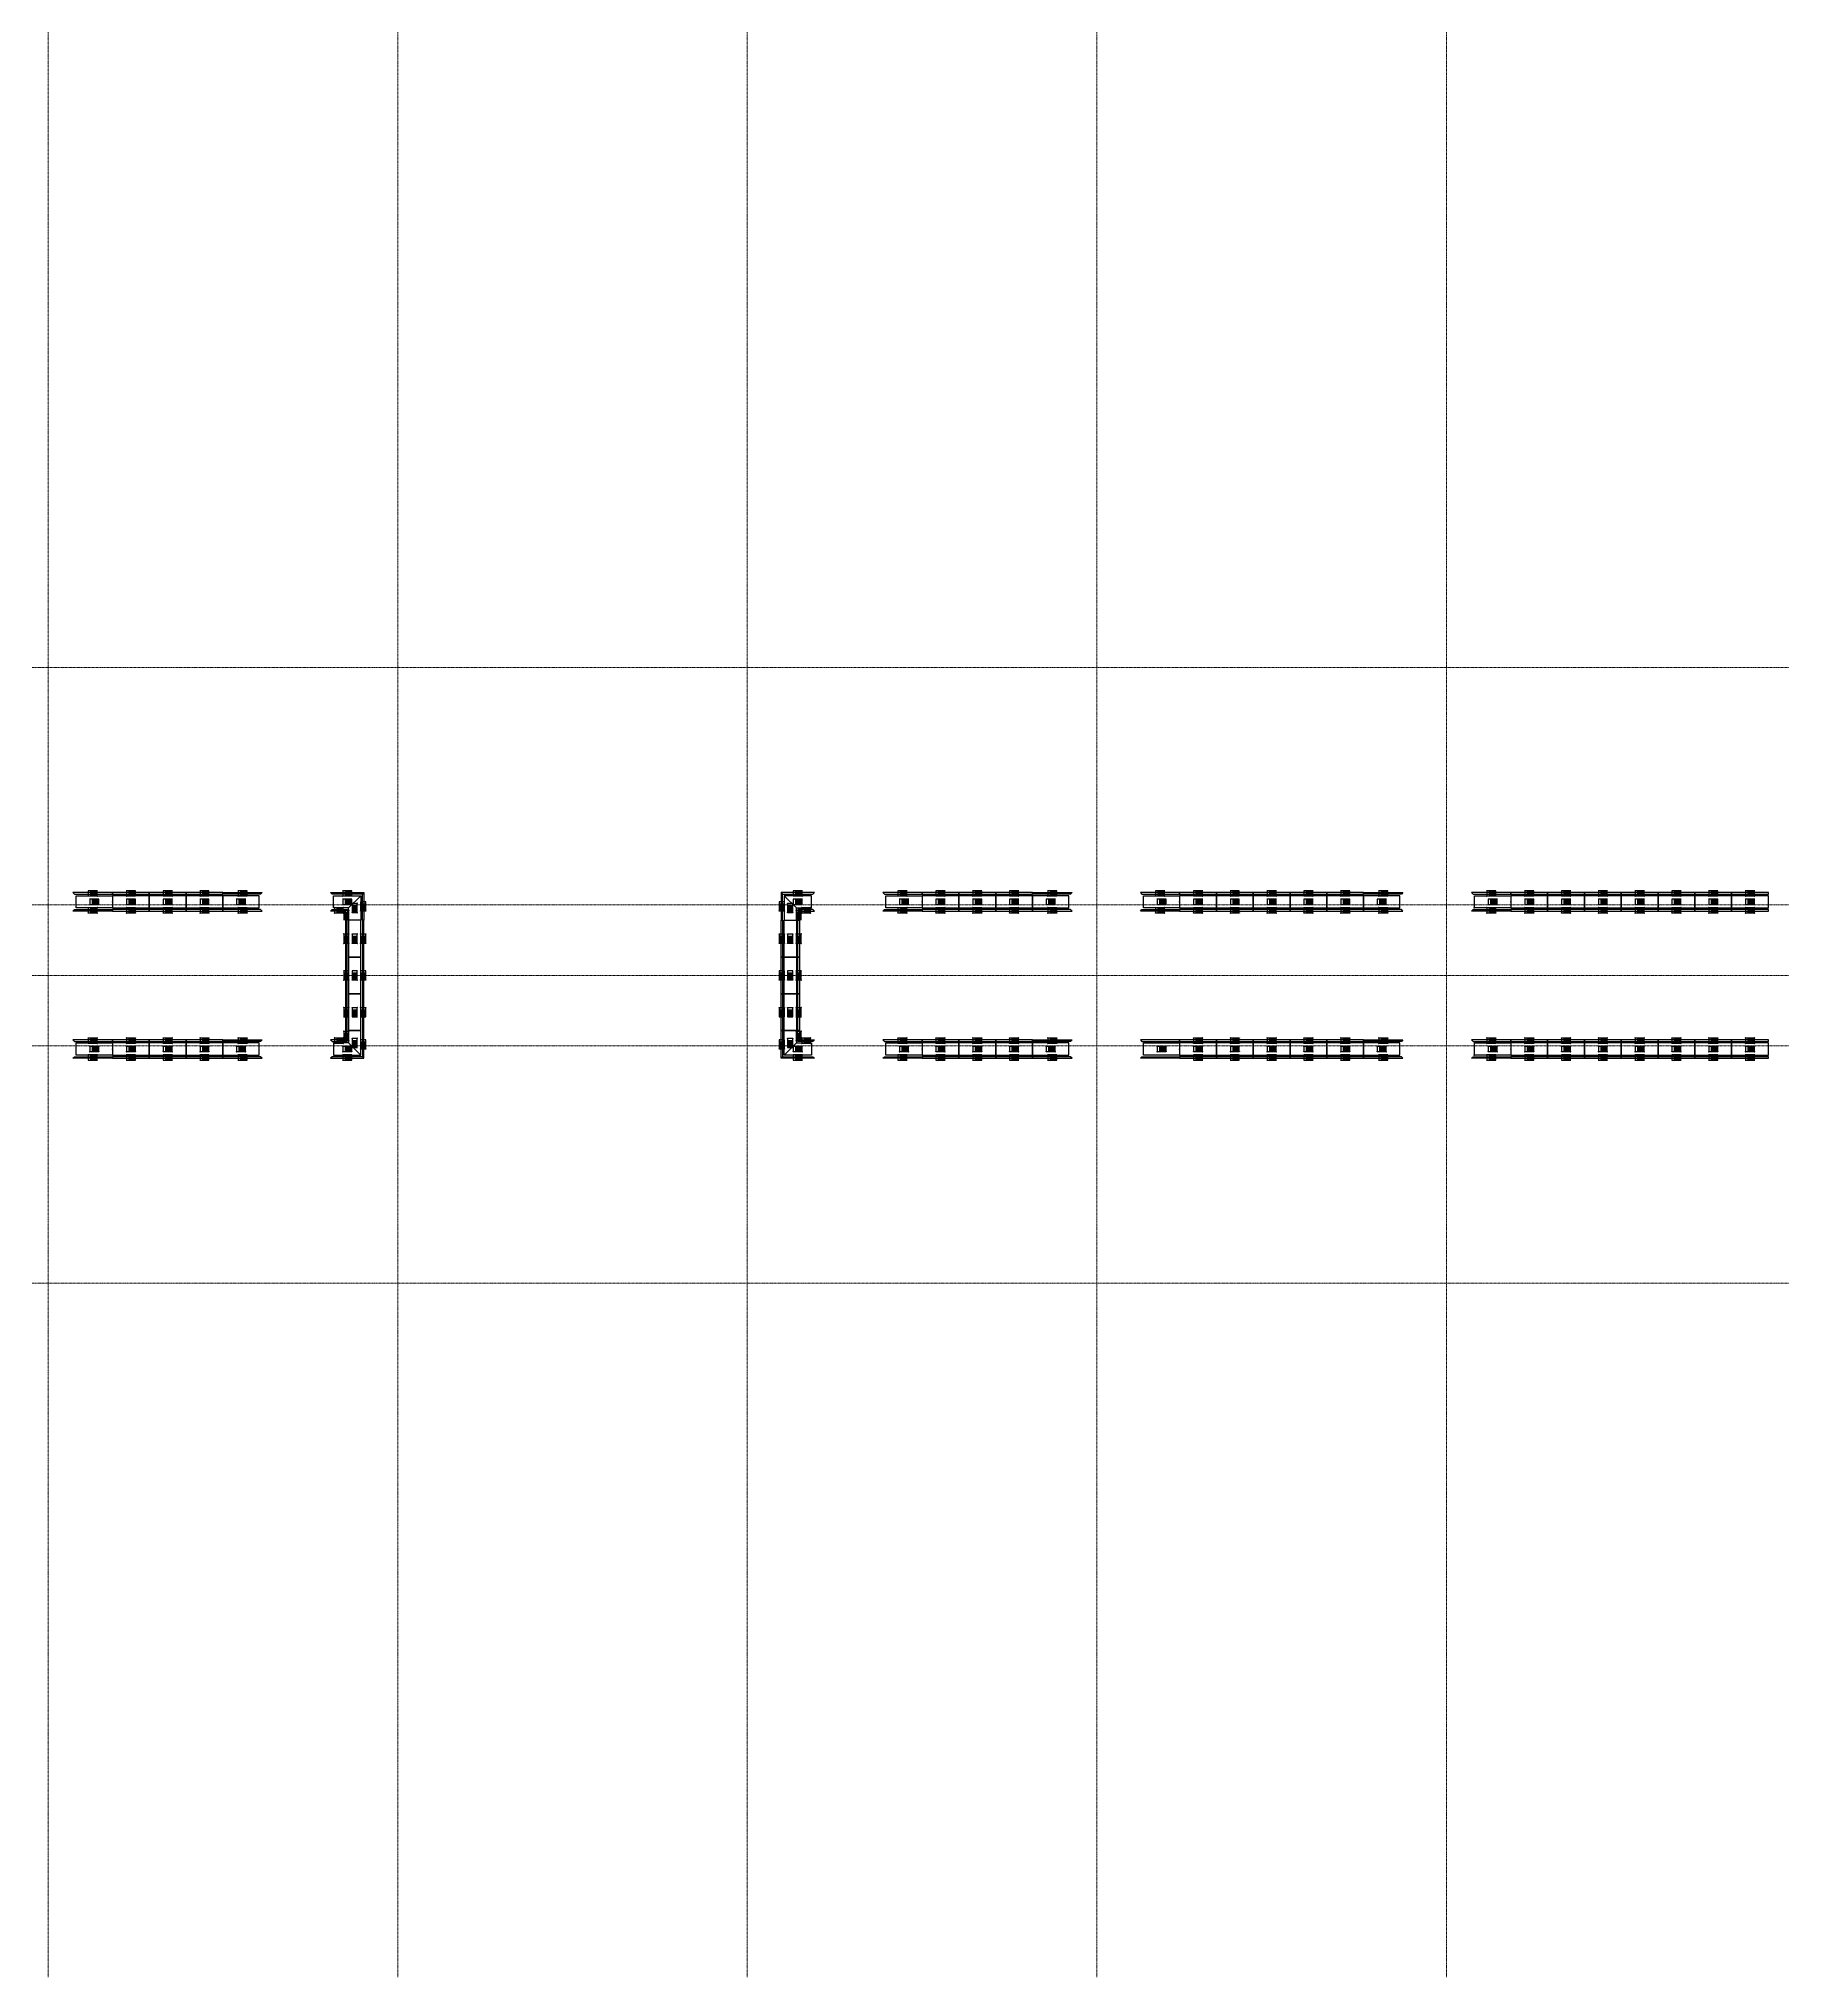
# Model space of a CAD drawing. Header units: millimetres. Extents: x -70132 to 394080, y -1879526 to 121974.
# Drawn here: x 143972 to 200827, y -7035 to 56186 of the extents above; entities that cross this region are included whole.
import ezdxf
from ezdxf.enums import TextEntityAlignment as Align

# ---------------------------------------------------------------- set-up
doc = ezdxf.new("R2010")
doc.units = ezdxf.units.MM
doc.linetypes.add('DPA_Grid _ Level 100', pattern=[10, 5.5, -1.6, 1.3, -1.6])
for name, color, linetype in [('009 - AHP_06_DATA_TEXT', 3, 'Continuous'), ('009 - AHP_06_PANEL_MAIN_COLOR_1', 3, 'Continuous'), ('009 - AHP_06_PANEL_SYMBOL_', 251, 'Continuous'), ('C0x_300HK_CODE_DEF_SUB', 250, 'Continuous')]:
    doc.layers.add(name, color=color, linetype=linetype)
doc.layers.add('S-GRID', color=251, linetype='Continuous', lineweight=9)
doc.styles.add('Arial', font='arial.ttf', dxfattribs={"height": 1500})
doc.styles.get("Standard").update_dxf_attribs({"font": 'arial.ttf'})

# ---------------------------------------------------------------- blocks, each defined once
blk = doc.blocks.new('*U138')
at = {"layer": '009 - AHP_06_PANEL_MAIN_COLOR_1'}
blk.add_lwpolyline([(0, -200), (1190, -200), (1190, 200), (0, 200)], close=True, dxfattribs=at)
at = {"layer": '009 - AHP_06_PANEL_SYMBOL_'}
blk.add_point((0, 0), dxfattribs=at)
blk = doc.blocks.new('*U161')
at = {"layer": '009 - AHP_06_PANEL_MAIN_COLOR_1'}
blk.add_lwpolyline([(1240, 0), (0, 0), (0, -50), (1290, -50), (1240, 0)], dxfattribs=at)
blk = doc.blocks.new('*U160')
at = {"layer": '009 - AHP_06_PANEL_MAIN_COLOR_1'}
blk.add_lwpolyline([(1240, 0), (0, 0), (0, 50), (1290, 50), (1240, 0)], dxfattribs=at)
blk = doc.blocks.new('*U137')
at = {"layer": '009 - AHP_06_PANEL_MAIN_COLOR_1'}
blk.add_lwpolyline([(0, -200), (1180, -200), (1180, 200), (0, 200)], close=True, dxfattribs=at)
at = {"layer": '009 - AHP_06_PANEL_SYMBOL_'}
blk.add_point((0, 0), dxfattribs=at)
blk = doc.blocks.new('*U158')
at = {"layer": '009 - AHP_06_PANEL_MAIN_COLOR_1'}
blk.add_lwpolyline([(1230, 0), (0, 0), (0, -50), (1280, -50), (1230, 0)], dxfattribs=at)
blk = doc.blocks.new('*U159')
at = {"layer": '009 - AHP_06_PANEL_MAIN_COLOR_1'}
blk.add_lwpolyline([(1230, 0), (0, 0), (0, 50), (1280, 50), (1230, 0)], dxfattribs=at)
blk = doc.blocks.new('*U162')
blk.add_point((0, 0))
at = {"layer": '009 - AHP_06_PANEL_MAIN_COLOR_1'}
blk.add_lwpolyline([(-600, -25), (600, -25), (600, 25), (-600, 25)], close=True, dxfattribs=at)
blk = doc.blocks.new('*U163')
blk.add_point((0, 0))
at = {"layer": '009 - AHP_06_PANEL_MAIN_COLOR_1'}
blk.add_lwpolyline([(-600, -200), (600, -200), (600, 200), (-600, 200)], close=True, dxfattribs=at)
blk = doc.blocks.new('*U167')
at = {"layer": '009 - AHP_06_PANEL_MAIN_COLOR_1'}
blk.add_lwpolyline([(0, -200), (1200, -200), (1200, 200), (0, 200)], close=True, dxfattribs=at)
at = {"layer": '009 - AHP_06_PANEL_SYMBOL_'}
blk.add_point((0, 0), dxfattribs=at)
blk = doc.blocks.new('*U166')
at = {"layer": '009 - AHP_06_PANEL_MAIN_COLOR_1'}
blk.add_lwpolyline([(0, -25), (1200, -25), (1200, 25), (0, 25)], close=True, dxfattribs=at)
at = {"layer": '009 - AHP_06_PANEL_SYMBOL_'}
blk.add_point((0, 0), dxfattribs=at)
blk = doc.blocks.new('A$C6ec4f5d1')
at = {"layer": 'S-GRID', "linetype": 'DPA_Grid _ Level 100'}
for p, q in [((-10300, -29972.2), (-10300, 79507.3)), ((1100, -29972.2), (1100, 79507.3)), ((12500, -29972.2), (12500, 79507.3)), ((23900, -29972.2), (23900, 79507.3)), ((35300, -29972.2), (35300, 79507.3)), ((176116, 12740), (-188692, 12740)), ((176116, 5000), (-182342, 5000)), ((176116, 2700), (-188692, 2700)), ((176116, 400), (-182342, 400)), ((176116, -7340), (-188692, -7340))]:
    blk.add_line(p, q, dxfattribs=at)
blk = doc.blocks.new('000_CKST-FAMELINE_CEILING06_CODE_PANEL')
at = {"layer": 'C0x_300HK_CODE_DEF_SUB', "color": 0}
for points in [[(-3000, 4885), (-2775, 4885), (-2775, 5110), (-3000, 5110)], [(-2775, 1435), (2775, 1435), (2775, 4885), (-2775, 4885)], [(-2775, 1885), (2775, 1885), (2775, 2335), (-2775, 2335)], [(-2775, 1435), (2775, 1435), (2775, 1885), (-2775, 1885)], [(-2775, 985), (2775, 985), (2775, 1435), (-2775, 1435)], [(-2775, 535), (2775, 535), (2775, 985), (-2775, 985)], [(-2775, 85), (2775, 85), (2775, 535), (-2775, 535)], [(-2775, -365), (2775, -365), (2775, 85), (-2775, 85)], [(2775, 4885), (3000, 4885), (3000, 5110), (2775, 5110)], [(-3000, -5110), (-2775, -5110), (-2775, -4885), (-3000, -4885)], [(-2775, -815), (2775, -815), (2775, -365), (-2775, -365)], [(-2775, -1265), (2775, -1265), (2775, -815), (-2775, -815)], [(-2775, -1715), (2775, -1715), (2775, -1265), (-2775, -1265)], [(-2775, -2165), (2775, -2165), (2775, -1715), (-2775, -1715)], [(-2775, -2615), (2775, -2615), (2775, -2165), (-2775, -2165)], [(-2775, -3065), (2775, -3065), (2775, -2615), (-2775, -2615)], [(-2775, -3515), (2775, -3515), (2775, -3065), (-2775, -3065)], [(-2775, -3965), (2775, -3965), (2775, -3515), (-2775, -3515)], [(-2775, -4415), (2775, -4415), (2775, -3965), (-2775, -3965)], [(-2775, -4865), (2775, -4865), (2775, -4415), (-2775, -4415)], [(2775, -5110), (3000, -5110), (3000, -4885), (2775, -4885)]]:
    blk.add_lwpolyline(points, close=True, dxfattribs=at)
at = {"layer": 'C0x_300HK_CODE_DEF_SUB', "color": 0, "style": 'Arial'}
for s, p in [('panel_code_name', (-2625, 4580)), ('panel_matt_type', (-2625, 2030)), ('panel_no', (-2625, 1580)), ('panel_name', (-2625, 1130)), ('panel_length', (-2625, 680)), ('panel_length_1', (-2625, 230)), ('panel_length_2', (-2625, -220)), (':', (17, 4580)), (':', (17, 2030)), (':', (17, 1580)), (':', (17, 1130)), (':', (17, 680)), (':', (17, 211)), ('panel_width', (-2625, -670)), ('panel_width_2', (-2625, -1120)), ('panel_width_3', (-2625, -1570)), ('panel_color', (-2625, -2020)), ('panel_shape', (-2625, -2470)), ('panel_add-on', (-2625, -2920)), ('panel_date-create', (-2625, -3370)), ('panel_station', (-2625, -3820)), ('panel_level', (-2625, -4270)), ('panel_zone', (-2625, -4720)), (':', (17, -220)), (':', (17, -670)), (':', (17, -1120)), (':', (17, -1570)), (':', (17, -2020)), (':', (17, -2470)), (':', (17, -2920)), (':', (17, -3370)), (':', (17, -3820)), (':', (17, -4270)), (':', (17, -4720))]:
    blk.add_text(s, height=225, dxfattribs=at).set_placement(p)
at = {"layer": 'C0x_300HK_CODE_DEF_SUB', "color": 0, "lineweight": 30, "flags": 104}
blk.add_attdef('panel_code_name', text='', height=225, dxfattribs=at).set_placement((179, 4805), align=Align.TOP_LEFT)
at = {"layer": 'C0x_300HK_CODE_DEF_SUB', "color": 0, "style": 'Arial'}
for tag, p in [('panel_matt_type', (179, 2030)), ('panel_no', (179, 1580)), ('panel_name', (179, 1130)), ('panel_length', (179, 680)), ('panel_length_2', (179, 230)), ('panel_length_3', (179, -220)), ('panel_width', (179, -670)), ('panel_width_2', (179, -1120)), ('panel_width_3', (179, -1570)), ('panel_color', (179, -2020)), ('panel_shape', (179, -2470)), ('panel_add-on', (179, -2920)), ('panel_date-create', (179, -3370)), ('panel_station', (179, -3820)), ('panel_level', (179, -4270)), ('panel_zone', (179, -4720))]:
    blk.add_attdef(tag, p, '', height=225, dxfattribs=at)
blk = doc.blocks.new('Drawing1_20261102-145208_PP17_C06_DATA_STD_LENGTH')
at = {"layer": '009 - AHP_06_DATA_TEXT', "xscale": 0.03000000000000001, "yscale": 0.03000000000000001, "zscale": 0.03000000000000001}
for p, values in [((-2400, -12905), {'panel_matt_type': 'C06_STD-LENGTH', 'panel_length': '1190', 'panel_width': '400'}), ((2400, -12905), {'panel_matt_type': 'C06_STD-LENGTH', 'panel_length': '1190', 'panel_width': '400'}), ((-2675, -14100), {'panel_matt_type': 'C06_STD-LENGTH', 'panel_length': '1200', 'panel_width': '50'}), ((-2400, -14100), {'panel_matt_type': 'C06_STD-LENGTH', 'panel_length': '1200', 'panel_width': '400'}), ((-2125, -14100), {'panel_matt_type': 'C06_STD-LENGTH', 'panel_length': '1200', 'panel_width': '50'}), ((2125, -14100), {'panel_matt_type': 'C06_STD-LENGTH', 'panel_length': '1200', 'panel_width': '50'}), ((2400, -14100), {'panel_matt_type': 'C06_STD-LENGTH', 'panel_length': '1200', 'panel_width': '400'}), ((2675, -14100), {'panel_matt_type': 'C06_STD-LENGTH', 'panel_length': '1200', 'panel_width': '50'}), ((-2675, -15300), {'panel_matt_type': 'C06_STD-LENGTH', 'panel_length': '1200', 'panel_width': '50'}), ((-2400, -15300), {'panel_matt_type': 'C06_STD-LENGTH', 'panel_length': '1200', 'panel_width': '400'}), ((-2125, -15300), {'panel_matt_type': 'C06_STD-LENGTH', 'panel_length': '1200', 'panel_width': '50'}), ((2125, -15300), {'panel_matt_type': 'C06_STD-LENGTH', 'panel_length': '1200', 'panel_width': '50'}), ((2400, -15300), {'panel_matt_type': 'C06_STD-LENGTH', 'panel_length': '1200', 'panel_width': '400'}), ((2675, -15300), {'panel_matt_type': 'C06_STD-LENGTH', 'panel_length': '1200', 'panel_width': '50'}), ((-2675, -16500), {'panel_matt_type': 'C06_STD-LENGTH', 'panel_length': '1200', 'panel_width': '50'}), ((-2400, -16500), {'panel_matt_type': 'C06_STD-LENGTH', 'panel_length': '1200', 'panel_width': '400'}), ((-2125, -16500), {'panel_matt_type': 'C06_STD-LENGTH', 'panel_length': '1200', 'panel_width': '50'}), ((2125, -16500), {'panel_matt_type': 'C06_STD-LENGTH', 'panel_length': '1200', 'panel_width': '50'}), ((2400, -16500), {'panel_matt_type': 'C06_STD-LENGTH', 'panel_length': '1200', 'panel_width': '400'}), ((2675, -16500), {'panel_matt_type': 'C06_STD-LENGTH', 'panel_length': '1200', 'panel_width': '50'}), ((-2400, -17690), {'panel_matt_type': 'C06_STD-LENGTH', 'panel_length': '1180', 'panel_width': '400'}), ((2400, -17690), {'panel_matt_type': 'C06_STD-LENGTH', 'panel_length': '1180', 'panel_width': '400'}), ((-2400, -39310), {'panel_matt_type': 'C06_STD-LENGTH', 'panel_length': '1180', 'panel_width': '400'}), ((2400, -39310), {'panel_matt_type': 'C06_STD-LENGTH', 'panel_length': '1180', 'panel_width': '400'}), ((-2675, -40500), {'panel_matt_type': 'C06_STD-LENGTH', 'panel_length': '1200', 'panel_width': '50'}), ((-2400, -40500), {'panel_matt_type': 'C06_STD-LENGTH', 'panel_length': '1200', 'panel_width': '400'}), ((-2125, -40500), {'panel_matt_type': 'C06_STD-LENGTH', 'panel_length': '1200', 'panel_width': '50'}), ((2125, -40500), {'panel_matt_type': 'C06_STD-LENGTH', 'panel_length': '1200', 'panel_width': '50'}), ((2400, -40500), {'panel_matt_type': 'C06_STD-LENGTH', 'panel_length': '1200', 'panel_width': '400'}), ((2675, -40500), {'panel_matt_type': 'C06_STD-LENGTH', 'panel_length': '1200', 'panel_width': '50'}), ((-2675, -41700), {'panel_matt_type': 'C06_STD-LENGTH', 'panel_length': '1200', 'panel_width': '50'}), ((-2400, -41700), {'panel_matt_type': 'C06_STD-LENGTH', 'panel_length': '1200', 'panel_width': '400'}), ((-2125, -41700), {'panel_matt_type': 'C06_STD-LENGTH', 'panel_length': '1200', 'panel_width': '50'}), ((2125, -41700), {'panel_matt_type': 'C06_STD-LENGTH', 'panel_length': '1200', 'panel_width': '50'}), ((2400, -41700), {'panel_matt_type': 'C06_STD-LENGTH', 'panel_length': '1200', 'panel_width': '400'}), ((2675, -41700), {'panel_matt_type': 'C06_STD-LENGTH', 'panel_length': '1200', 'panel_width': '50'}), ((-2675, -42900), {'panel_matt_type': 'C06_STD-LENGTH', 'panel_length': '1200', 'panel_width': '50'}), ((-2400, -42900), {'panel_matt_type': 'C06_STD-LENGTH', 'panel_length': '1200', 'panel_width': '400'}), ((-2125, -42900), {'panel_matt_type': 'C06_STD-LENGTH', 'panel_length': '1200', 'panel_width': '50'}), ((2125, -42900), {'panel_matt_type': 'C06_STD-LENGTH', 'panel_length': '1200', 'panel_width': '50'}), ((2400, -42900), {'panel_matt_type': 'C06_STD-LENGTH', 'panel_length': '1200', 'panel_width': '400'}), ((2675, -42900), {'panel_matt_type': 'C06_STD-LENGTH', 'panel_length': '1200', 'panel_width': '50'}), ((-2400, -44095), {'panel_matt_type': 'C06_STD-LENGTH', 'panel_length': '1190', 'panel_width': '400'}), ((2400, -44095), {'panel_matt_type': 'C06_STD-LENGTH', 'panel_length': '1190', 'panel_width': '400'}), ((-2400, -47710), {'panel_matt_type': 'C06_STD-LENGTH', 'panel_length': '1180', 'panel_width': '400'}), ((2400, -47710), {'panel_matt_type': 'C06_STD-LENGTH', 'panel_length': '1180', 'panel_width': '400'}), ((-2675, -48900), {'panel_matt_type': 'C06_STD-LENGTH', 'panel_length': '1200', 'panel_width': '50'}), ((-2400, -48900), {'panel_matt_type': 'C06_STD-LENGTH', 'panel_length': '1200', 'panel_width': '400'}), ((-2125, -48900), {'panel_matt_type': 'C06_STD-LENGTH', 'panel_length': '1200', 'panel_width': '50'}), ((2125, -48900), {'panel_matt_type': 'C06_STD-LENGTH', 'panel_length': '1200', 'panel_width': '50'}), ((2400, -48900), {'panel_matt_type': 'C06_STD-LENGTH', 'panel_length': '1200', 'panel_width': '400'}), ((2675, -48900), {'panel_matt_type': 'C06_STD-LENGTH', 'panel_length': '1200', 'panel_width': '50'}), ((-2675, -50100), {'panel_matt_type': 'C06_STD-LENGTH', 'panel_length': '1200', 'panel_width': '50'}), ((-2400, -50100), {'panel_matt_type': 'C06_STD-LENGTH', 'panel_length': '1200', 'panel_width': '400'}), ((-2125, -50100), {'panel_matt_type': 'C06_STD-LENGTH', 'panel_length': '1200', 'panel_width': '50'}), ((2125, -50100), {'panel_matt_type': 'C06_STD-LENGTH', 'panel_length': '1200', 'panel_width': '50'}), ((2400, -50100), {'panel_matt_type': 'C06_STD-LENGTH', 'panel_length': '1200', 'panel_width': '400'}), ((2675, -50100), {'panel_matt_type': 'C06_STD-LENGTH', 'panel_length': '1200', 'panel_width': '50'}), ((-2675, -51300), {'panel_matt_type': 'C06_STD-LENGTH', 'panel_length': '1200', 'panel_width': '50'}), ((-2400, -51300), {'panel_matt_type': 'C06_STD-LENGTH', 'panel_length': '1200', 'panel_width': '400'}), ((-2125, -51300), {'panel_matt_type': 'C06_STD-LENGTH', 'panel_length': '1200', 'panel_width': '50'}), ((2125, -51300), {'panel_matt_type': 'C06_STD-LENGTH', 'panel_length': '1200', 'panel_width': '50'}), ((2400, -51300), {'panel_matt_type': 'C06_STD-LENGTH', 'panel_length': '1200', 'panel_width': '400'}), ((2675, -51300), {'panel_matt_type': 'C06_STD-LENGTH', 'panel_length': '1200', 'panel_width': '50'}), ((-2675, -52500), {'panel_matt_type': 'C06_STD-LENGTH', 'panel_length': '1200', 'panel_width': '50'}), ((-2400, -52500), {'panel_matt_type': 'C06_STD-LENGTH', 'panel_length': '1200', 'panel_width': '400'}), ((-2125, -52500), {'panel_matt_type': 'C06_STD-LENGTH', 'panel_length': '1200', 'panel_width': '50'}), ((2125, -52500), {'panel_matt_type': 'C06_STD-LENGTH', 'panel_length': '1200', 'panel_width': '50'}), ((2400, -52500), {'panel_matt_type': 'C06_STD-LENGTH', 'panel_length': '1200', 'panel_width': '400'}), ((2675, -52500), {'panel_matt_type': 'C06_STD-LENGTH', 'panel_length': '1200', 'panel_width': '50'}), ((-2675, -53700), {'panel_matt_type': 'C06_STD-LENGTH', 'panel_length': '1200', 'panel_width': '50'}), ((-2400, -53700), {'panel_matt_type': 'C06_STD-LENGTH', 'panel_length': '1200', 'panel_width': '400'}), ((-2125, -53700), {'panel_matt_type': 'C06_STD-LENGTH', 'panel_length': '1200', 'panel_width': '50'}), ((2125, -53700), {'panel_matt_type': 'C06_STD-LENGTH', 'panel_length': '1200', 'panel_width': '50'}), ((2400, -53700), {'panel_matt_type': 'C06_STD-LENGTH', 'panel_length': '1200', 'panel_width': '400'}), ((2675, -53700), {'panel_matt_type': 'C06_STD-LENGTH', 'panel_length': '1200', 'panel_width': '50'}), ((-2400, -54890), {'panel_matt_type': 'C06_STD-LENGTH', 'panel_length': '1180', 'panel_width': '400'}), ((2400, -54890), {'panel_matt_type': 'C06_STD-LENGTH', 'panel_length': '1180', 'panel_width': '400'}), ((-2400, -58510), {'panel_matt_type': 'C06_STD-LENGTH', 'panel_length': '1180', 'panel_width': '400'}), ((2400, -58510), {'panel_matt_type': 'C06_STD-LENGTH', 'panel_length': '1180', 'panel_width': '400'}), ((-2675, -59700), {'panel_matt_type': 'C06_STD-LENGTH', 'panel_length': '1200', 'panel_width': '50'}), ((-2400, -59700), {'panel_matt_type': 'C06_STD-LENGTH', 'panel_length': '1200', 'panel_width': '400'}), ((-2125, -59700), {'panel_matt_type': 'C06_STD-LENGTH', 'panel_length': '1200', 'panel_width': '50'}), ((2125, -59700), {'panel_matt_type': 'C06_STD-LENGTH', 'panel_length': '1200', 'panel_width': '50'}), ((2400, -59700), {'panel_matt_type': 'C06_STD-LENGTH', 'panel_length': '1200', 'panel_width': '400'}), ((2675, -59700), {'panel_matt_type': 'C06_STD-LENGTH', 'panel_length': '1200', 'panel_width': '50'}), ((-2675, -60900), {'panel_matt_type': 'C06_STD-LENGTH', 'panel_length': '1200', 'panel_width': '50'}), ((-2400, -60900), {'panel_matt_type': 'C06_STD-LENGTH', 'panel_length': '1200', 'panel_width': '400'}), ((-2125, -60900), {'panel_matt_type': 'C06_STD-LENGTH', 'panel_length': '1200', 'panel_width': '50'}), ((2125, -60900), {'panel_matt_type': 'C06_STD-LENGTH', 'panel_length': '1200', 'panel_width': '50'}), ((2400, -60900), {'panel_matt_type': 'C06_STD-LENGTH', 'panel_length': '1200', 'panel_width': '400'}), ((2675, -60900), {'panel_matt_type': 'C06_STD-LENGTH', 'panel_length': '1200', 'panel_width': '50'}), ((-2675, -62100), {'panel_matt_type': 'C06_STD-LENGTH', 'panel_length': '1200', 'panel_width': '50'}), ((-2400, -62100), {'panel_matt_type': 'C06_STD-LENGTH', 'panel_length': '1200', 'panel_width': '400'}), ((-2125, -62100), {'panel_matt_type': 'C06_STD-LENGTH', 'panel_length': '1200', 'panel_width': '50'}), ((2125, -62100), {'panel_matt_type': 'C06_STD-LENGTH', 'panel_length': '1200', 'panel_width': '50'}), ((2400, -62100), {'panel_matt_type': 'C06_STD-LENGTH', 'panel_length': '1200', 'panel_width': '400'}), ((2675, -62100), {'panel_matt_type': 'C06_STD-LENGTH', 'panel_length': '1200', 'panel_width': '50'}), ((-2675, -63300), {'panel_matt_type': 'C06_STD-LENGTH', 'panel_length': '1200', 'panel_width': '50'}), ((-2400, -63300), {'panel_matt_type': 'C06_STD-LENGTH', 'panel_length': '1200', 'panel_width': '400'}), ((-2125, -63300), {'panel_matt_type': 'C06_STD-LENGTH', 'panel_length': '1200', 'panel_width': '50'}), ((2125, -63300), {'panel_matt_type': 'C06_STD-LENGTH', 'panel_length': '1200', 'panel_width': '50'}), ((2400, -63300), {'panel_matt_type': 'C06_STD-LENGTH', 'panel_length': '1200', 'panel_width': '400'}), ((2675, -63300), {'panel_matt_type': 'C06_STD-LENGTH', 'panel_length': '1200', 'panel_width': '50'}), ((-2675, -64500), {'panel_matt_type': 'C06_STD-LENGTH', 'panel_length': '1200', 'panel_width': '50'}), ((-2400, -64500), {'panel_matt_type': 'C06_STD-LENGTH', 'panel_length': '1200', 'panel_width': '400'}), ((-2125, -64500), {'panel_matt_type': 'C06_STD-LENGTH', 'panel_length': '1200', 'panel_width': '50'}), ((2125, -64500), {'panel_matt_type': 'C06_STD-LENGTH', 'panel_length': '1200', 'panel_width': '50'}), ((2400, -64500), {'panel_matt_type': 'C06_STD-LENGTH', 'panel_length': '1200', 'panel_width': '400'}), ((2675, -64500), {'panel_matt_type': 'C06_STD-LENGTH', 'panel_length': '1200', 'panel_width': '50'}), ((-2675, -65700), {'panel_matt_type': 'C06_STD-LENGTH', 'panel_length': '1200', 'panel_width': '50'}), ((-2400, -65700), {'panel_matt_type': 'C06_STD-LENGTH', 'panel_length': '1200', 'panel_width': '400'}), ((-2125, -65700), {'panel_matt_type': 'C06_STD-LENGTH', 'panel_length': '1200', 'panel_width': '50'}), ((2125, -65700), {'panel_matt_type': 'C06_STD-LENGTH', 'panel_length': '1200', 'panel_width': '50'}), ((2400, -65700), {'panel_matt_type': 'C06_STD-LENGTH', 'panel_length': '1200', 'panel_width': '400'}), ((2675, -65700), {'panel_matt_type': 'C06_STD-LENGTH', 'panel_length': '1200', 'panel_width': '50'}), ((-2675, -66900), {'panel_matt_type': 'C06_STD-LENGTH', 'panel_length': '1200', 'panel_width': '50'}), ((-2400, -66900), {'panel_matt_type': 'C06_STD-LENGTH', 'panel_length': '1200', 'panel_width': '400'}), ((-2125, -66900), {'panel_matt_type': 'C06_STD-LENGTH', 'panel_length': '1200', 'panel_width': '50'}), ((2125, -66900), {'panel_matt_type': 'C06_STD-LENGTH', 'panel_length': '1200', 'panel_width': '50'}), ((2400, -66900), {'panel_matt_type': 'C06_STD-LENGTH', 'panel_length': '1200', 'panel_width': '400'}), ((2675, -66900), {'panel_matt_type': 'C06_STD-LENGTH', 'panel_length': '1200', 'panel_width': '50'})]:
    blk.add_blockref('000_CKST-FAMELINE_CEILING06_CODE_PANEL', p, dxfattribs=at).add_auto_attribs(values)
at = {"layer": '009 - AHP_06_DATA_TEXT', "xscale": 0.02999999999999999, "yscale": 0.02999999999999999, "zscale": 0.02999999999999999, "rotation": 270}
for p, values in [((-2200, -21400), {'panel_matt_type': 'C06_STD-LENGTH', 'panel_length': '800', 'panel_width': '400'}), ((-1975, -21125), {'panel_matt_type': 'C06_STD-LENGTH', 'panel_length': '350', 'panel_width': '50'}), ((-1200, -21125), {'panel_matt_type': 'C06_STD-LENGTH', 'panel_length': '1200', 'panel_width': '50'}), ((-1200, -21400), {'panel_matt_type': 'C06_STD-LENGTH', 'panel_length': '1200', 'panel_width': '400'}), ((0, -21125), {'panel_matt_type': 'C06_STD-LENGTH', 'panel_length': '1200', 'panel_width': '50'}), ((0, -21400), {'panel_matt_type': 'C06_STD-LENGTH', 'panel_length': '1200', 'panel_width': '400'}), ((1200, -21125), {'panel_matt_type': 'C06_STD-LENGTH', 'panel_length': '1200', 'panel_width': '50'}), ((1200, -21400), {'panel_matt_type': 'C06_STD-LENGTH', 'panel_length': '1200', 'panel_width': '400'}), ((1975, -21125), {'panel_matt_type': 'C06_STD-LENGTH', 'panel_length': '350', 'panel_width': '50'}), ((2200, -21400), {'panel_matt_type': 'C06_STD-LENGTH', 'panel_length': '800', 'panel_width': '400'}), ((-2250, -21675), {'panel_matt_type': 'C06_STD-LENGTH', 'panel_length': '900', 'panel_width': '50'}), ((-1200, -21675), {'panel_matt_type': 'C06_STD-LENGTH', 'panel_length': '1200', 'panel_width': '50'}), ((0, -21675), {'panel_matt_type': 'C06_STD-LENGTH', 'panel_length': '1200', 'panel_width': '50'}), ((1200, -21675), {'panel_matt_type': 'C06_STD-LENGTH', 'panel_length': '1200', 'panel_width': '50'}), ((2250, -21675), {'panel_matt_type': 'C06_STD-LENGTH', 'panel_length': '50', 'panel_width': '900'}), ((-2250, -35325), {'panel_matt_type': 'C06_STD-LENGTH', 'panel_length': '900.000000000116', 'panel_width': '50'}), ((-1200, -35325), {'panel_matt_type': 'C06_STD-LENGTH', 'panel_length': '1200', 'panel_width': '50'}), ((0, -35325), {'panel_matt_type': 'C06_STD-LENGTH', 'panel_length': '1200', 'panel_width': '50'}), ((1200, -35325), {'panel_matt_type': 'C06_STD-LENGTH', 'panel_length': '1200', 'panel_width': '50'}), ((2250, -35325), {'panel_matt_type': 'C06_STD-LENGTH', 'panel_length': '900', 'panel_width': '50'}), ((-2200, -35600), {'panel_matt_type': 'C06_STD-LENGTH', 'panel_length': '800.000000000116', 'panel_width': '400'}), ((-1975, -35875), {'panel_matt_type': 'C06_STD-LENGTH', 'panel_length': '350', 'panel_width': '50'}), ((-1200, -35600), {'panel_matt_type': 'C06_STD-LENGTH', 'panel_length': '1200', 'panel_width': '400'}), ((-1200, -35875), {'panel_matt_type': 'C06_STD-LENGTH', 'panel_length': '1200', 'panel_width': '50'}), ((0, -35600), {'panel_matt_type': 'C06_STD-LENGTH', 'panel_length': '1200', 'panel_width': '400'}), ((0, -35875), {'panel_matt_type': 'C06_STD-LENGTH', 'panel_length': '1200', 'panel_width': '50'}), ((1200, -35600), {'panel_matt_type': 'C06_STD-LENGTH', 'panel_length': '1200', 'panel_width': '400'}), ((1200, -35875), {'panel_matt_type': 'C06_STD-LENGTH', 'panel_length': '1200', 'panel_width': '50'}), ((1975, -35875), {'panel_matt_type': 'C06_STD-LENGTH', 'panel_length': '350', 'panel_width': '50'}), ((2200, -35600), {'panel_matt_type': 'C06_STD-LENGTH', 'panel_length': '800', 'panel_width': '400'})]:
    blk.add_blockref('000_CKST-FAMELINE_CEILING06_CODE_PANEL', p, dxfattribs=at).add_auto_attribs(values)
blk = doc.blocks.new('Drawing1_20261102-150320_C06_DATA_TZP_LENGTH')
at = {"layer": '009 - AHP_06_DATA_TEXT', "xscale": 0.03, "yscale": 0.03, "zscale": 0.03, "rotation": 90}
for p, values in [((1455, 2675), {'panel_matt_type': 'C06-TZP-VARIES', 'panel_length': '1290', 'panel_width': '50.0000000001164'}), ((6340, 2675), {'panel_matt_type': 'C06-TZP-VARIES', 'panel_length': '1280', 'panel_width': '50.0000000001164'}), ((9755, 2675), {'panel_matt_type': 'C06-TZP-VARIES', 'panel_length': '1090', 'panel_width': '50'}), ((24445, 2675), {'panel_matt_type': 'C06-TZP-VARIES', 'panel_length': '1090', 'panel_width': '50'}), ((27860, 2675), {'panel_matt_type': 'C06-TZP-VARIES', 'panel_length': '1280', 'panel_width': '50.0000000001164'}), ((32745, 2675), {'panel_matt_type': 'C06-TZP-VARIES', 'panel_length': '1290', 'panel_width': '50.0000000001164'}), ((36260, 2675), {'panel_matt_type': 'C06-TZP-VARIES', 'panel_length': '1280', 'panel_width': '50.0000000001164'}), ((43540, 2675), {'panel_matt_type': 'C06-TZP-VARIES', 'panel_length': '1280', 'panel_width': '50.0000000001164'}), ((47060, 2675), {'panel_matt_type': 'C06-TZP-VARIES', 'panel_length': '1280', 'panel_width': '50.0000000001164'}), ((1455, 2125), {'panel_matt_type': 'C06-TZP-VARIES', 'panel_length': '1290', 'panel_width': '50.0000000001164'}), ((6340, 2125), {'panel_matt_type': 'C06-TZP-VARIES', 'panel_length': '1280', 'panel_width': '50.0000000001164'}), ((9480, 2125), {'panel_matt_type': 'C06-TZP-VARIES', 'panel_length': '540', 'panel_width': '50'}), ((9755, 2400), {'panel_matt_type': 'C06-TZP-VARIES', 'panel_length': '889.979881743435', 'panel_width': '400.000000000116'}), ((24445, 2400), {'panel_matt_type': 'C06-TZP-VARIES', 'panel_length': '889.979881743435', 'panel_width': '400.000000000116'}), ((24720, 2125), {'panel_matt_type': 'C06-TZP-VARIES', 'panel_length': '540', 'panel_width': '50'}), ((27860, 2125), {'panel_matt_type': 'C06-TZP-VARIES', 'panel_length': '1280', 'panel_width': '50.0000000001164'}), ((32745, 2125), {'panel_matt_type': 'C06-TZP-VARIES', 'panel_length': '1290', 'panel_width': '50.0000000001164'}), ((36260, 2125), {'panel_matt_type': 'C06-TZP-VARIES', 'panel_length': '1280', 'panel_width': '50.0000000001164'}), ((43540, 2125), {'panel_matt_type': 'C06-TZP-VARIES', 'panel_length': '1280', 'panel_width': '50.0000000001164'}), ((47060, 2125), {'panel_matt_type': 'C06-TZP-VARIES', 'panel_length': '1280', 'panel_width': '50.0000000001164'}), ((1455, -2125), {'panel_matt_type': 'C06-TZP-VARIES', 'panel_length': '1290', 'panel_width': '50.0000000001164'}), ((6340, -2125), {'panel_matt_type': 'C06-TZP-VARIES', 'panel_length': '1280', 'panel_width': '50.0000000001164'}), ((9480, -2125), {'panel_matt_type': 'C06-TZP-VARIES', 'panel_length': '540', 'panel_width': '50'}), ((9755, -2400), {'panel_matt_type': 'C06-TZP-VARIES', 'panel_length': '889.979881743435', 'panel_width': '400.000000000116'}), ((24445, -2400), {'panel_matt_type': 'C06-TZP-VARIES', 'panel_length': '889.979881743435', 'panel_width': '400.000000000116'}), ((24720, -2125), {'panel_matt_type': 'C06-TZP-VARIES', 'panel_length': '540', 'panel_width': '50.0000000001164'}), ((27860, -2125), {'panel_matt_type': 'C06-TZP-VARIES', 'panel_length': '1280', 'panel_width': '50.0000000001164'}), ((32745, -2125), {'panel_matt_type': 'C06-TZP-VARIES', 'panel_length': '1290', 'panel_width': '50.0000000001164'}), ((43540, -2125), {'panel_matt_type': 'C06-TZP-VARIES', 'panel_length': '1280', 'panel_width': '50.0000000001164'}), ((47060, -2125), {'panel_matt_type': 'C06-TZP-VARIES', 'panel_length': '1280', 'panel_width': '50.0000000001164'}), ((1455, -2675), {'panel_matt_type': 'C06-TZP-VARIES', 'panel_length': '1290', 'panel_width': '50.0000000001164'}), ((6340, -2675), {'panel_matt_type': 'C06-TZP-VARIES', 'panel_length': '1280', 'panel_width': '50.0000000001164'}), ((9755, -2675), {'panel_matt_type': 'C06-TZP-VARIES', 'panel_length': '1090', 'panel_width': '50'}), ((24445, -2675), {'panel_matt_type': 'C06-TZP-VARIES', 'panel_length': '1090', 'panel_width': '50.0000000001164'}), ((27860, -2675), {'panel_matt_type': 'C06-TZP-VARIES', 'panel_length': '1280', 'panel_width': '50.0000000001164'}), ((32745, -2675), {'panel_matt_type': 'C06-TZP-VARIES', 'panel_length': '1290', 'panel_width': '50.0000000001164'}), ((43540, -2675), {'panel_matt_type': 'C06-TZP-VARIES', 'panel_length': '1280', 'panel_width': '50.0000000001164'}), ((47060, -2675), {'panel_matt_type': 'C06-TZP-VARIES', 'panel_length': '1280', 'panel_width': '50.0000000001164'})]:
    blk.add_blockref('000_CKST-FAMELINE_CEILING06_CODE_PANEL', p, dxfattribs=at).add_auto_attribs(values)

msp = doc.modelspace()

# ---------------------------------------------------------------- linework, layer by layer
for p in [(190777.4, 27837.4), (190777.4, 23037.4)]:
    msp.add_point(p)
at = {"layer": '009 - AHP_06_PANEL_MAIN_COLOR_1'}
for points in [[(154527.3, 28287.4), (153537.3, 28287.4), (153487.3, 28337.4), (154577.3, 28337.4)], [(154577.3, 27437.4), (154527.3, 27437.4), (154527.3, 28287.4), (154577.3, 28337.4)], [(153977.3, 27737.4), (153487.3, 27737.4), (153537.3, 27787.4), (154027.3, 27787.4)], [(154027.3, 27437.4), (153977.3, 27437.4), (153977.3, 27737.4), (154027.3, 27787.4)], [(153977.3, 23537.4), (153487.3, 23537.4), (153537.3, 23487.4), (154027.3, 23487.4)], [(154027.3, 23837.4), (153977.3, 23837.4), (153977.3, 23537.4), (154027.3, 23487.4)], [(154477.3, 23837.4), (154077.3, 23837.4), (154077.3, 23437.4), (154477.3, 23037.4)], [(154577.3, 23837.4), (154527.3, 23837.4), (154527.3, 22987.4), (154577.3, 22937.4)], [(154527.3, 22987.4), (153537.3, 22987.4), (153487.3, 22937.4), (154577.3, 22937.4)]]:
    msp.add_lwpolyline(points, close=True, dxfattribs=at)
at = {"layer": '009 - AHP_06_PANEL_MAIN_COLOR_1', "color": 3}
for points in [[(154077.3, 27837.4), (153587.4, 27837.4), (153587.4, 28237.4), (154477.3, 28237.4)], [(154477.3, 27437.4), (154077.3, 27437.4), (154077.3, 27837.4), (154477.3, 28237.4)], [(168227.4, 28287.4), (169217.4, 28287.4), (169267.4, 28337.4), (168177.4, 28337.4)], [(168177.4, 27437.4), (168227.4, 27437.4), (168227.4, 28287.4), (168177.4, 28337.4)], [(168277.4, 27437.4), (168677.4, 27437.4), (168677.4, 27837.4), (168277.4, 28237.4)], [(168677.4, 27837.4), (169167.3, 27837.4), (169167.3, 28237.4), (168277.4, 28237.4)], [(168727.4, 27437.4), (168777.4, 27437.4), (168777.4, 27737.4), (168727.4, 27787.4)], [(168777.4, 27737.4), (169267.4, 27737.4), (169217.4, 27787.4), (168727.4, 27787.4)], [(154077.3, 23437.4), (153587.4, 23437.4), (153587.4, 23037.4), (154477.3, 23037.4)], [(168177.4, 23837.4), (168227.4, 23837.4), (168227.4, 22987.4), (168177.4, 22937.4)], [(168277.4, 23837.4), (168677.4, 23837.4), (168677.4, 23437.4), (168277.4, 23037.4)], [(168677.4, 23437.4), (169167.3, 23437.4), (169167.3, 23037.4), (168277.4, 23037.4)], [(168727.4, 23837.4), (168777.4, 23837.4), (168777.4, 23537.4), (168727.4, 23487.4)], [(168777.4, 23537.4), (169267.4, 23537.4), (169217.4, 23487.4), (168727.4, 23487.4)], [(168227.4, 22987.4), (169217.4, 22987.4), (169267.4, 22937.4), (168177.4, 22937.4)]]:
    msp.add_lwpolyline(points, close=True, dxfattribs=at)

# ---------------------------------------------------------------- block references
for name, p in [('A$C6ec4f5d1', (154577.3, 22937.4)), ('Drawing1_20261102-150320_C06_DATA_TZP_LENGTH', (144277.3, 25637.4)), ('*U162', (146977.3, 28312.4)), ('*U163', (146977.3, 28037.4)), ('*U162', (148177.3, 28312.4)), ('*U163', (148177.3, 28037.4)), ('*U162', (149377.3, 28312.4)), ('*U163', (149377.3, 28037.4)), ('*U137', (149977.3, 28037.4)), ('*U162', (173377.3, 28312.4)), ('*U163', (173377.3, 28037.4)), ('*U162', (174577.3, 28312.4)), ('*U163', (174577.3, 28037.4)), ('*U162', (175777.3, 28312.4)), ('*U163', (175777.3, 28037.4)), ('*U138', (176377.3, 28037.4)), ('*U162', (181777.3, 28312.4)), ('*U163', (181777.3, 28037.4)), ('*U162', (182977.3, 28312.4)), ('*U163', (182977.3, 28037.4)), ('*U162', (184177.3, 28312.4)), ('*U163', (184177.3, 28037.4)), ('*U162', (185377.3, 28312.4)), ('*U163', (185377.3, 28037.4)), ('*U162', (186577.3, 28312.4)), ('*U163', (186577.3, 28037.4)), ('*U137', (187177.3, 28037.4)), ('*U162', (192577.3, 28312.4)), ('*U163', (192577.3, 28037.4)), ('*U162', (193777.3, 28312.4)), ('*U163', (193777.3, 28037.4)), ('*U162', (194977.3, 28312.4)), ('*U163', (194977.3, 28037.4)), ('*U162', (196177.3, 28312.4)), ('*U163', (196177.3, 28037.4)), ('*U162', (197377.3, 28312.4)), ('*U163', (197377.3, 28037.4)), ('*U162', (198577.3, 28312.4)), ('*U163', (198577.3, 28037.4)), ('*U162', (199777.3, 28312.4)), ('*U163', (199777.3, 28037.4)), ('*U162', (146977.3, 27762.4)), ('*U162', (148177.3, 27762.4)), ('*U162', (149377.3, 27762.4)), ('*U162', (173377.3, 27762.4)), ('*U162', (174577.3, 27762.4)), ('*U162', (175777.3, 27762.4)), ('*U162', (181777.3, 27762.4)), ('*U162', (182977.3, 27762.4)), ('*U162', (184177.3, 27762.4)), ('*U162', (185377.3, 27762.4)), ('*U162', (186577.3, 27762.4)), ('*U162', (192577.3, 27762.4)), ('*U162', (193777.3, 27762.4)), ('*U162', (194977.3, 27762.4)), ('*U162', (196177.3, 27762.4)), ('*U162', (197377.3, 27762.4)), ('*U162', (198577.3, 27762.4)), ('*U162', (199777.3, 27762.4)), ('*U162', (146977.3, 23512.4)), ('*U163', (146977.3, 23237.4)), ('*U162', (148177.3, 23512.4)), ('*U163', (148177.3, 23237.4)), ('*U162', (149377.3, 23512.4)), ('*U163', (149377.3, 23237.4)), ('*U137', (149977.3, 23237.4)), ('*U162', (173377.3, 23512.4)), ('*U163', (173377.3, 23237.4)), ('*U162', (174577.3, 23512.4)), ('*U163', (174577.3, 23237.4)), ('*U162', (175777.3, 23512.4)), ('*U163', (175777.3, 23237.4)), ('*U138', (176377.3, 23237.4)), ('*U162', (181777.3, 23512.4)), ('*U163', (181777.3, 23237.4)), ('*U162', (182977.3, 23512.4)), ('*U163', (182977.3, 23237.4)), ('*U162', (184177.3, 23512.4)), ('*U163', (184177.3, 23237.4)), ('*U162', (185377.3, 23512.4)), ('*U163', (185377.3, 23237.4)), ('*U162', (186577.3, 23512.4)), ('*U163', (186577.3, 23237.4)), ('*U137', (187177.3, 23237.4)), ('*U162', (192577.3, 23512.4)), ('*U163', (192577.3, 23237.4)), ('*U162', (193777.3, 23512.4)), ('*U163', (193777.3, 23237.4)), ('*U162', (194977.3, 23512.4)), ('*U163', (194977.3, 23237.4)), ('*U162', (196177.3, 23512.4)), ('*U163', (196177.3, 23237.4)), ('*U162', (197377.3, 23512.4)), ('*U163', (197377.3, 23237.4)), ('*U162', (198577.3, 23512.4)), ('*U163', (198577.3, 23237.4)), ('*U162', (199777.3, 23512.4)), ('*U163', (199777.3, 23237.4)), ('*U162', (146977.3, 22962.4)), ('*U162', (148177.3, 22962.4)), ('*U162', (149377.3, 22962.4)), ('*U162', (173377.3, 22962.4)), ('*U162', (174577.3, 22962.4)), ('*U162', (175777.3, 22962.4)), ('*U162', (181777.3, 22962.4)), ('*U162', (182977.3, 22962.4)), ('*U162', (184177.3, 22962.4)), ('*U162', (185377.3, 22962.4)), ('*U162', (186577.3, 22962.4)), ('*U162', (192577.3, 22962.4)), ('*U162', (193777.3, 22962.4)), ('*U162', (194977.3, 22962.4)), ('*U162', (196177.3, 22962.4)), ('*U162', (197377.3, 22962.4)), ('*U162', (198577.3, 22962.4)), ('*U162', (199777.3, 22962.4))]:
    msp.add_blockref(name, p)
at = {"rotation": 90}
for name, p in [('Drawing1_20261102-145208_PP17_C06_DATA_STD_LENGTH', (132877.3, 25637.4)), ('*U166', (154002.3, 26237.4)), ('*U167', (154277.3, 26237.4)), ('*U166', (154552.3, 26237.4)), ('*U166', (154002.3, 25037.4)), ('*U167', (154277.3, 25037.4)), ('*U166', (154552.3, 25037.4)), ('*U166', (154002.3, 23837.4)), ('*U167', (154277.3, 23837.4)), ('*U166', (154552.3, 23837.4))]:
    msp.add_blockref(name, p, dxfattribs=at)
at = {"color": 3, "xscale": -1}
for name, p in [('*U160', (146377.3, 28287.4)), ('*U159', (172777.3, 28287.4)), ('*U159', (181177.3, 28287.4)), ('*U159', (191977.3, 28287.4)), ('*U161', (146377.3, 27787.4)), ('*U158', (172777.3, 27787.4)), ('*U158', (181177.3, 27787.4)), ('*U158', (191977.3, 27787.4)), ('*U160', (146377.3, 23487.4)), ('*U159', (172777.3, 23487.4)), ('*U159', (191977.3, 23487.4)), ('*U161', (146377.3, 22987.4)), ('*U158', (172777.3, 22987.4)), ('*U158', (191977.3, 22987.4))]:
    msp.add_blockref(name, p, dxfattribs=at)
at = {"xscale": -1}
for name, p in [('*U138', (146377.3, 28037.4)), ('*U137', (172777.3, 28037.4)), ('*U137', (181177.3, 28037.4)), ('*U137', (191977.3, 28037.4)), ('*U138', (146377.3, 23237.4)), ('*U137', (172777.3, 23237.4)), ('*U159', (181177.3, 23487.4)), ('*U137', (181177.3, 23237.4)), ('*U137', (191977.3, 23237.4)), ('*U158', (181177.3, 22987.4))]:
    msp.add_blockref(name, p, dxfattribs=at)
at = {"color": 3}
for name, p in [('*U159', (149977.3, 28287.4)), ('*U160', (176377.3, 28287.4)), ('*U159', (187177.3, 28287.4)), ('*U158', (149977.3, 27787.4)), ('*U161', (176377.3, 27787.4)), ('*U158', (187177.3, 27787.4)), ('*U159', (149977.3, 23487.4)), ('*U160', (176377.3, 23487.4)), ('*U159', (187177.3, 23487.4)), ('*U158', (149977.3, 22987.4)), ('*U161', (176377.3, 22987.4)), ('*U158', (187177.3, 22987.4))]:
    msp.add_blockref(name, p, dxfattribs=at)
at = {"xscale": -1, "rotation": 270}
for name, p in [('*U166', (168202.4, 26237.4)), ('*U167', (168477.4, 26237.4)), ('*U166', (168752.4, 26237.4)), ('*U166', (168202.4, 25037.4)), ('*U167', (168477.4, 25037.4)), ('*U166', (168752.4, 25037.4)), ('*U166', (168202.4, 23837.4)), ('*U167', (168477.4, 23837.4)), ('*U166', (168752.4, 23837.4))]:
    msp.add_blockref(name, p, dxfattribs=at)

doc.saveas('drawing.dxf')
